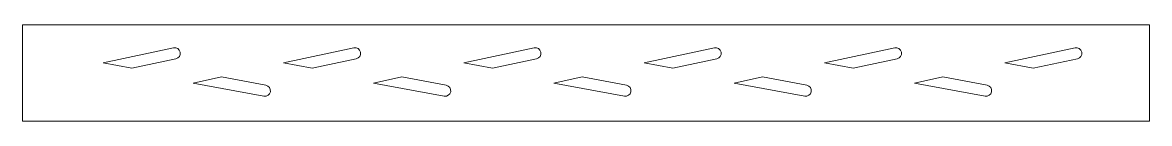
# Model space of a CAD drawing. Header units: millimetres. Extents: x 0 to 200, y 0 to 17.
import ezdxf

# ---------------------------------------------------------------- set-up
doc = ezdxf.new("R2010")
doc.units = ezdxf.units.MM

msp = doc.modelspace()

# ---------------------------------------------------------------- linework, layer by layer
at = {"color": 7, "linetype": 'Continuous', "lineweight": 15}
for p, q in [((200, 17.1), (0, 17.1)), ((0, 17.1), (0, 0)), ((200, 0), (200, 17.1)), ((26.79, 13.03), (14.32, 10.35)), ((58.79, 13.03), (46.32, 10.35)), ((90.79, 13.03), (78.32, 10.35)), ((122.79, 13.03), (110.32, 10.35)), ((154.79, 13.03), (142.32, 10.35)), ((186.79, 13.03), (174.32, 10.35)), ((14.32, 10.35), (19.39, 9.39)), ((19.39, 9.39), (27.21, 11.07)), ((46.32, 10.35), (51.39, 9.39)), ((51.39, 9.39), (59.21, 11.07)), ((78.32, 10.35), (83.39, 9.39)), ((83.39, 9.39), (91.21, 11.07)), ((110.32, 10.35), (115.39, 9.39)), ((115.39, 9.39), (123.21, 11.07)), ((142.32, 10.35), (147.39, 9.39)), ((147.39, 9.39), (155.21, 11.07)), ((174.32, 10.35), (179.39, 9.39)), ((179.39, 9.39), (187.21, 11.07)), ((35.32, 7.85), (30.28, 6.75)), ((30.28, 6.75), (42.82, 4.42)), ((43.18, 6.38), (35.32, 7.85)), ((67.32, 7.85), (62.28, 6.75)), ((62.28, 6.75), (74.82, 4.42)), ((75.18, 6.38), (67.32, 7.85)), ((99.32, 7.85), (94.28, 6.75)), ((94.28, 6.75), (106.82, 4.42)), ((107.18, 6.38), (99.32, 7.85)), ((131.32, 7.85), (126.28, 6.75)), ((126.28, 6.75), (138.82, 4.42)), ((139.18, 6.38), (131.32, 7.85)), ((163.32, 7.85), (158.28, 6.75)), ((158.28, 6.75), (170.82, 4.42)), ((171.18, 6.38), (163.32, 7.85)), ((0, 0), (200, 0))]:
    msp.add_line(p, q, dxfattribs=at)
for centre, start, end in [((27, 12.05), 282.1233, 102.1233), ((59, 12.05), 282.1233, 102.1233), ((91, 12.05), 282.1233, 102.1233), ((123, 12.05), 282.1233, 102.1233), ((155, 12.05), 282.1233, 102.1233), ((187, 12.05), 282.1233, 102.1233), ((43, 5.4), 259.4561, 79.4561), ((75, 5.4), 259.4561, 79.4561), ((107, 5.4), 259.4561, 79.4561), ((139, 5.4), 259.4561, 79.4561), ((171, 5.4), 259.4561, 79.4561)]:
    msp.add_arc(centre, 1, start, end, dxfattribs=at)

doc.saveas('drawing.dxf')
